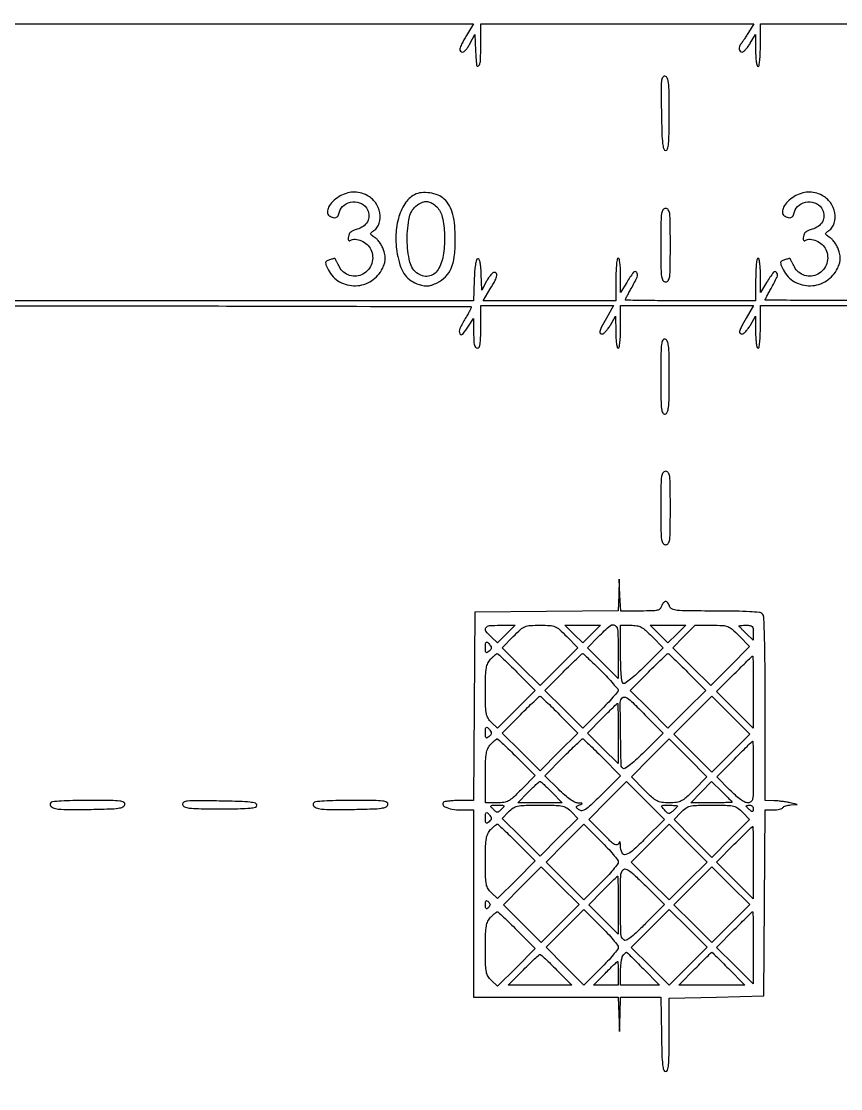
# Model space of a CAD drawing. Extents: x 0 to 836, y 5 to 589.
# Drawn here: x 299.92 to 329.17, y 392.15 to 430.28 of the extents above; entities that cross this region are included whole.
import ezdxf

# ---------------------------------------------------------------- set-up
doc = ezdxf.new("R2010")
doc.units = 0
doc.header["$MEASUREMENT"] = 0

msp = doc.modelspace()

# ---------------------------------------------------------------- linework, layer by layer
for points in [[(201.712326, 537.783562, -0.000001), (217.055896, 537.76491, -0.426088)], [(546.939, 229.3929, -0.000106), (546.943559, 250.949215, -0.000176), (546.957638, 269.095817, -0.000001), (546.976289, 285.583213, -0.415883)], [(836.0595, 588.6891), (420.497259, 588.710259, 0.000013), (261.145696, 588.714318, 0.000021), (126.989856, 588.708632), (4.934769, 588.698274, 0.19889), (4.878609, 588.675009, 0.198853), (4.855343, 588.618859), (4.83877, 516.273901, 0.000036), (4.826254, 436.744061, 0.000021), (4.8222, 342.282364), (4.8222, 95.946129), (4.469225, 95.920114, 0.031904), (4.160456, 95.877435, 0.315999), (4.075312, 95.787407, 0.415411), (4.137995, 95.703578, 0.035338), (4.43445, 95.6826), (4.8222, 95.6826), (4.8222, 50.2101), (4.8222, 4.7376), (420.462, 4.7376), (836.1018, 4.7376)], [(604.852986, 529.408162, -0.000002), (620.423836, 529.389509, -0.550615)], [(238.738155, 529.614638, -0.000002), (224.300981, 529.63329, -0.415836)], [(308.18842, 529.408162, -0.000002), (322.638019, 529.38951, -0.415836)], [(531.796111, 538.074638, -0.000002), (517.6951, 538.093291, -0.426056)], [(413.368417, 538.074638, -0.000002), (399.676779, 538.093291, -0.415815)], [(77.850638, 481.579418, -0.000002), (77.869294, 494.031443, -0.550517)], [(336.166934, 548.220763, -0.000002), (326.827688, 548.233536, -0.413812)], [(77.644162, 421.684687, -0.000002), (77.625507, 409.236574, -0.415775)], [(333.609652, 529.614638, -0.000003), (323.198363, 529.633296, -0.415688)], [(383.716206, 529.408162, -0.000003), (394.123716, 529.389504, -0.425916)], [(381.27946, 547.935135, -0.000004), (390.656104, 547.916048, -0.413615)], [(604.231838, 387.151416, -0.000003), (604.250494, 398.693431, -0.41574)], [(288.1476, 420.1236, -0.000214), (298.820162, 420.119041, -0.000356), (307.804163, 420.104962, -0.000005), (315.953334, 420.086299, -0.425768), (315.97836, 420.06015, -0.10382), (315.968277, 420.020412, -0.007062), (315.91527, 419.915933, -0.009869), (315.847321, 419.792545, -0.007234), (315.767293, 419.6583, 0.028609), (315.575405, 419.3027, 0.215036), (315.57279, 419.11608, 0.550574), (315.674054, 419.100296, 0.037328), (315.886667, 419.38335), (316.06275, 419.6583), (316.064175, 419.12955, 0.010038), (316.070293, 418.860914, 0.04885), (316.091588, 418.710313, 0.11021), (316.131013, 418.630261, 0.227201), (316.1925, 418.6008, 0.273642), (316.256523, 418.638675, 0.084509), (316.294725, 418.74885, 0.035355), (316.3146, 418.958614, 0.005946), (316.3194, 419.3622), (316.3194, 420.1236), (318.688923, 420.1236), (321.058447, 420.1236), (320.803923, 419.67261, 0.005105), (320.620646, 419.339971, 0.05887), (320.566009, 419.201486, 0.273209), (320.584116, 419.137367, 0.194915), (320.65515, 419.109228, 0.175744), (320.707463, 419.128667, 0.030637), (320.784651, 419.202762, 0.030019), (320.868311, 419.305257, 0.022931), (320.947505, 419.426478), (321.13411, 419.7429), (321.137855, 419.17185, 0.013372), (321.145273, 418.949161, 0.023366), (321.164941, 418.765649, 0.020491), (321.192116, 418.627675, 0.346819), (321.2262, 418.6008, 0.365646), (321.261797, 418.630849, 0.014491), (321.2873, 418.8123, 0.018502), (321.305156, 419.054279, 0.009164), (321.3108, 419.3622), (321.3108, 420.1236), (323.680323, 420.1236), (326.049847, 420.1236), (325.795323, 419.67261, 0.005091), (325.610838, 419.337802, 0.060859), (325.557268, 419.20045, 0.280946), (325.57685, 419.136573, 0.183407), (325.651071, 419.1084, 0.174943), (325.705125, 419.12791, 0.032609), (325.782967, 419.201592, 0.031428), (325.866743, 419.304178, 0.024173), (325.945228, 419.42565), (326.129113, 419.7429), (326.131057, 419.17185, 0.013289), (326.137752, 418.948571, 0.023467), (326.156796, 418.765198, 0.020767), (326.183509, 418.627735, 0.347374), (326.2176, 418.6008, 0.365646), (326.253197, 418.630849, 0.014491), (326.2787, 418.8123, 0.018502), (326.296556, 419.054279, 0.009164), (326.3022, 419.3622), (326.3022, 420.1236), (334.5507, 420.1236)], [(77.841889, 210.212758, -0.000002), (77.851786, 217.49274, -0.413814)], [(331.504846, 420.295219, -0.000645), (328.869546, 420.302689, -0.000017), (326.485206, 420.312601, -0.412987), (326.4714, 420.326465, -0.118776), (326.477032, 420.349839, -0.002401), (326.533229, 420.458395, -0.005535), (326.60122, 420.58478, -0.003675), (326.681881, 420.728315, 0.021224), (326.895186, 421.141167, 0.269191), (326.879826, 421.308626, 0.509183), (326.768371, 421.309905, 0.024444), (326.525592, 420.94845), (326.308802, 420.5889), (326.305501, 421.20225, 0.012164), (326.298325, 421.443731, 0.02208), (326.278963, 421.640287, 0.018882), (326.252083, 421.787916, 0.351751), (326.2176, 421.8156, 0.365646), (326.182003, 421.785551, 0.014491), (326.1565, 421.6041, 0.018502), (326.138644, 421.362121, 0.009164), (326.133, 421.0542), (326.133, 420.2928), (323.8065, 420.2928, -0.001356), (322.914403, 420.295219, -0.002261), (322.163409, 420.302689, -0.000206), (321.493598, 420.312657, -0.409741), (321.48, 420.326465, -0.118776), (321.485632, 420.349839, -0.002401), (321.541829, 420.458395, -0.005535), (321.60982, 420.58478, -0.003675), (321.690481, 420.728315, 0.022155), (321.902844, 421.141228, 0.273227), (321.885419, 421.310278, 0.502959), (321.770712, 421.310579, 0.025371), (321.527895, 420.94845), (321.312401, 420.5889), (321.3116, 421.20225, 0.012065), (321.305436, 421.444555, 0.0222), (321.286933, 421.640912, 0.01921), (321.260689, 421.787835, 0.352506), (321.2262, 421.8156, 0.365646), (321.190603, 421.785551, 0.014491), (321.1651, 421.6041, 0.018502), (321.147244, 421.362121, 0.009164), (321.1416, 421.0542), (321.1416, 420.2928), (318.774995, 420.2928), (316.40839, 420.2928), (316.659995, 420.719523, 0.009298), (316.834934, 421.029243, 0.065443), (316.896588, 421.190657, 0.236264), (316.877605, 421.271784, 0.222811), (316.800369, 421.308, 0.180386), (316.747043, 421.288114, 0.035725), (316.67372, 421.214808, 0.033672), (316.596253, 421.11222, 0.025766), (316.525419, 420.99075), (316.3617, 420.6735), (316.336554, 421.250268, 0.010182), (316.319638, 421.514494, 0.036329), (316.293175, 421.681742, 0.069509), (316.257272, 421.774766, 0.360342), (316.209654, 421.793341, 0.251947), (316.163154, 421.74416, 0.025187), (316.127691, 421.58052, 0.023026), (316.100159, 421.346293, 0.009412), (316.083456, 421.026223), (316.059013, 420.2928), (288.186606, 420.2928)], [(288.187705, 430.191), (316.06121, 430.191), (315.809605, 429.764277, 0.009298), (315.634666, 429.454557, 0.065443), (315.573012, 429.293143, 0.236264), (315.591995, 429.212016, 0.222811), (315.669231, 429.1758, 0.180386), (315.722557, 429.195686, 0.035725), (315.79588, 429.268992, 0.033672), (315.873347, 429.37158, 0.025766), (315.944181, 429.49305), (316.1079, 429.8103), (316.132915, 429.23925, 0.011581), (316.168423, 428.709586, 0.639683), (316.240092, 428.68403, 0.186785), (316.308703, 428.84371, 0.009128), (316.3194, 429.4296), (316.3194, 430.191), (321.1908, 430.191), (326.0622, 430.191), (325.872561, 429.87375, -0.004855), (325.794746, 429.746396, -0.005537), (325.717754, 429.626083, -0.005042), (325.65029, 429.525416, -0.030884), (325.611861, 429.47613, 0.094374), (325.555981, 429.382016, 0.116251), (325.54418, 429.280878, 0.159083), (325.578581, 429.206033, 0.211125), (325.64655, 429.176628, 0.175744), (325.698863, 429.196067, 0.030637), (325.776051, 429.270162, 0.030019), (325.859711, 429.372657, 0.022931), (325.938905, 429.493878), (326.12551, 429.8103), (326.129255, 429.23925, 0.013372), (326.136673, 429.016561, 0.023366), (326.156341, 428.833049, 0.020491), (326.183516, 428.695075, 0.346819), (326.2176, 428.6682, 0.365646), (326.253197, 428.698249, 0.014491), (326.2787, 428.8797, 0.018502), (326.296556, 429.121679, 0.009164), (326.3022, 429.4296), (326.3022, 430.191), (334.5507, 430.191)]]:
    msp.add_lwpolyline(points, format="xyb")
for points in [[(322.767968, 427.003973, 0.002999), (322.785108, 426.272297, 0.020579), (322.810498, 425.913118, 0.04165), (322.849244, 425.716917, 0.334881), (322.9182, 425.6649, 0.335246), (322.98638, 425.716403, 0.045119), (323.021901, 425.904407, 0.021179), (323.04082, 426.253066, 0.002964), (323.0451, 426.975041, 0.002588), (323.041075, 427.752599, 0.025348), (323.021058, 428.080145, 0.071206), (322.977845, 428.246672, 0.251212), (322.894868, 428.314115, 0.328399), (322.813238, 428.27525, 0.099142), (322.770947, 428.13567, 0.02635), (322.757222, 427.823013, 0.002151)], [(311.262825, 424.015078, 0.05724), (311.0396, 423.841159, 0.079312), (310.889094, 423.637432, 0.117294), (310.843668, 423.455323, 0.260038), (310.90981, 423.333637, 0.05749), (311.047269, 423.267361, 0.172685), (311.149925, 423.26814, 0.181409), (311.225757, 423.333122, 0.064459), (311.278863, 423.468177, -0.175745), (311.444553, 423.713595, -0.138244), (311.747577, 423.825677, -0.136796), (312.06695, 423.763467, -0.171396), (312.275057, 423.547566, -0.106441), (312.323413, 423.326598, -0.124181), (312.271683, 423.118582, -0.117926), (312.124224, 422.952342, -0.089777), (311.902356, 422.850225, 0.037174), (311.772205, 422.80614, 0.078838), (311.682182, 422.749919, 0.096747), (311.625405, 422.677109, 0.081497), (311.595836, 422.58376, 0.02891), (311.588774, 422.502164, 0.119365), (311.598981, 422.454057, 0.276238), (311.624207, 422.437346, 0.151038), (311.66135, 422.446979, -0.159397), (311.836698, 422.489414, -0.083857), (312.056439, 422.434236, -0.077814), (312.262022, 422.302853, -0.100804), (312.396395, 422.124581, -0.191519), (312.429301, 421.630601, -0.191007), (312.114074, 421.248202, -0.202782), (311.638763, 421.198695, -0.203787), (311.27347, 421.505395, 0.002093), (311.219892, 421.60971, 0.003032), (311.17163, 421.70135, 0.001553), (311.130015, 421.778641, 0.050235), (311.118023, 421.796267, 0.2614), (311.102178, 421.802262, 0.016535), (311.051413, 421.792879, 0.020895), (310.988857, 421.776397, 0.013728), (310.918309, 421.75248, 0.039093), (310.812559, 421.703665, 0.24682), (310.781272, 421.655515, 0.130591), (310.793623, 421.582445, 0.008927), (310.884877, 421.391112, 0.147626), (311.280049, 420.972007, 0.139204), (311.850738, 420.829312, 0.136262), (312.420528, 421.007113, 0.139495), (312.810956, 421.452025, 0.026915), (312.881926, 421.625047, 0.065692), (312.909811, 421.759677, 0.065092), (312.901943, 421.897675, 0.02604), (312.857046, 422.081913, 0.04112), (312.804115, 422.21706, 0.032659), (312.726095, 422.353079, 0.03366), (312.636412, 422.47023, 0.067627), (312.548653, 422.546442, -0.011292), (312.416036, 422.637681, -0.194404), (312.388532, 422.681398, -0.269165), (312.404017, 422.724043, -0.021404), (312.503153, 422.800005, 0.167484), (312.696732, 423.06668, 0.122146), (312.716255, 423.435234, 0.109855), (312.557514, 423.801468, 0.116958), (312.261369, 424.056068, 0.058259), (312.009573, 424.151093, 0.071498), (311.759767, 424.176593, 0.070868), (311.511141, 424.130701, 0.055932)], [(313.953139, 424.080731, 0.133039), (313.610129, 423.761062, 0.072917), (313.379271, 423.230639, 0.063285), (313.287476, 422.57225, 0.054258), (313.354788, 421.875299, 0.038109), (313.467029, 421.486249, 0.07364), (313.623166, 421.203184, 0.08606), (313.835715, 421.00596, 0.071427), (314.116075, 420.876121, 0.026842), (314.302801, 420.830935, 0.069755), (314.440697, 420.824799, 0.067582), (314.577501, 420.856798, 0.024029), (314.761854, 420.937535, 0.08301), (315.061712, 421.154549, 0.092798), (315.261009, 421.44989, 0.071312), (315.372971, 421.860549, 0.029806), (315.409858, 422.434392, 0.020525), (315.390203, 422.973443, 0.045555), (315.321311, 423.378327, 0.060037), (315.198412, 423.68646, 0.079457), (315.01396, 423.925094, 0.093169), (314.793839, 424.065685, 0.059297), (314.499542, 424.145277, 0.059632), (314.197133, 424.153308, 0.098591)], [(327.506025, 424.015078, 0.05724), (327.2828, 423.841159, 0.079312), (327.132294, 423.637432, 0.117294), (327.086868, 423.455323, 0.260038), (327.15301, 423.333637, 0.05749), (327.290469, 423.267361, 0.172685), (327.393125, 423.26814, 0.181409), (327.468957, 423.333122, 0.064459), (327.522063, 423.468177, -0.175745), (327.687753, 423.713595, -0.138244), (327.990777, 423.825677, -0.136796), (328.31015, 423.763467, -0.171396), (328.518257, 423.547566, -0.106441), (328.566613, 423.326598, -0.124181), (328.514883, 423.118582, -0.117926), (328.367424, 422.952342, -0.089777), (328.145556, 422.850225, 0.037174), (328.015405, 422.80614, 0.078838), (327.925382, 422.749919, 0.096747), (327.868605, 422.677109, 0.081497), (327.839036, 422.58376, 0.02891), (327.831974, 422.502164, 0.119365), (327.842181, 422.454057, 0.276238), (327.867407, 422.437346, 0.151038), (327.90455, 422.446979, -0.159397), (328.079898, 422.489414, -0.083857), (328.299639, 422.434236, -0.077814), (328.505222, 422.302853, -0.100804), (328.639595, 422.124581, -0.191519), (328.672501, 421.630601, -0.191007), (328.357274, 421.248202, -0.202782), (327.881963, 421.198695, -0.203787), (327.51667, 421.505395, 0.002093), (327.463092, 421.60971, 0.003032), (327.41483, 421.70135, 0.001553), (327.373215, 421.778641, 0.050235), (327.361223, 421.796267, 0.2614), (327.345378, 421.802262, 0.016535), (327.294613, 421.792879, 0.020895), (327.232057, 421.776397, 0.013728), (327.161509, 421.75248, 0.039093), (327.055759, 421.703665, 0.24682), (327.024472, 421.655515, 0.130591), (327.036823, 421.582445, 0.008927), (327.128077, 421.391112, 0.147626), (327.523249, 420.972007, 0.139204), (328.093938, 420.829312, 0.136262), (328.663728, 421.007113, 0.139495), (329.054156, 421.452025, 0.026915), (329.125126, 421.625047, 0.065692), (329.153011, 421.759677, 0.065092), (329.145143, 421.897675, 0.02604), (329.100246, 422.081913, 0.04112), (329.047315, 422.21706, 0.032659), (328.969295, 422.353079, 0.03366), (328.879612, 422.47023, 0.067627), (328.791853, 422.546442, -0.011292), (328.659236, 422.637681, -0.194404), (328.631732, 422.681398, -0.269165), (328.647217, 422.724043, -0.021404), (328.746353, 422.800005, 0.167484), (328.939932, 423.06668, 0.122146), (328.959455, 423.435234, 0.109855), (328.800714, 423.801468, 0.116958), (328.504569, 424.056068, 0.058259), (328.252773, 424.151093, 0.071498), (328.002967, 424.176593, 0.070868), (327.754341, 424.130701, 0.055932)], [(314.745333, 423.651158, -0.144075), (314.945134, 423.284745, -0.044146), (315.024437, 422.652623, -0.044375), (314.989311, 421.979324, -0.081718), (314.825595, 421.457276, -0.09631), (314.687649, 421.279164, -0.114296), (314.500536, 421.178837, -0.114637), (314.288814, 421.171151, -0.097318), (314.081081, 421.255574, -0.192896), (313.788369, 421.674696, -0.054774), (313.692095, 422.47924, -0.054766), (313.772926, 423.286759, -0.189883), (314.057312, 423.716606, -0.063398), (314.243019, 423.814325, -0.113636), (314.413019, 423.836803, -0.112269), (314.577141, 423.782698, -0.060914)], [(322.749, 422.2809, 0.00213), (322.752532, 421.451574, 0.02996), (322.772879, 421.154662, 0.116079), (322.823418, 421.020169, 0.250083), (322.9182, 420.9696, 0.250083), (323.012982, 421.020169, 0.116079), (323.063521, 421.154662, 0.02996), (323.083868, 421.451574, 0.00213), (323.0874, 422.2809, 0.00213), (323.083868, 423.110226, 0.02996), (323.063521, 423.407137, 0.116079), (323.012982, 423.541631, 0.250083), (322.9182, 423.5922, 0.250083), (322.823418, 423.541631, 0.116079), (322.772879, 423.407137, 0.02996), (322.752532, 423.110226, 0.00213)], [(322.749, 417.5856, 0.002216), (322.752656, 416.760681, 0.02535), (322.772001, 416.436244, 0.088793), (322.81576, 416.288181, 0.335991), (322.89705, 416.248105, 0.254832), (322.978632, 416.315342, 0.068159), (323.021097, 416.484215, 0.024934), (323.041038, 416.814043, 0.002632), (323.0451, 417.5856, 0.002632), (323.041038, 418.357157, 0.024934), (323.021097, 418.686985, 0.068159), (322.978632, 418.855858, 0.254832), (322.89705, 418.923095, 0.335991), (322.81576, 418.883019, 0.088793), (322.772001, 418.734956, 0.02535), (322.752656, 418.410519, 0.002216)], [(322.749, 412.8903, 0.00213), (322.752532, 412.060974, 0.02996), (322.772879, 411.764062, 0.116079), (322.823418, 411.629569, 0.250083), (322.9182, 411.579, 0.250083), (323.012982, 411.629569, 0.116079), (323.063521, 411.764062, 0.02996), (323.083868, 412.060974, 0.00213), (323.0874, 412.8903, 0.00213), (323.083868, 413.719626, 0.02996), (323.063521, 414.016537, 0.116079), (323.012982, 414.151031, 0.250083), (322.9182, 414.2016, 0.250083), (322.823418, 414.151031, 0.116079), (322.772879, 414.016537, 0.02996), (322.752532, 413.719626, 0.00213)], [(321.24277, 409.78249), (321.2262, 409.212681), (318.66705, 409.19029), (316.1079, 409.1679), (316.085779, 405.80505), (316.063659, 402.4422), (315.606248, 402.4422, 0.010368), (315.421134, 402.438361, 0.011601), (315.243163, 402.426835, 0.010957), (315.092467, 402.410225, 0.058745), (315.012533, 402.389895, 0.370926), (314.966962, 402.305275, 0.233828), (315.0416, 402.212176, 0.068812), (315.297248, 402.1336, 0.038703), (315.62145, 402.106491), (316.0656, 402.1038), (316.0656, 398.7621), (316.0656, 395.4204), (318.642194, 395.4204), (321.218787, 395.4204), (321.247984, 394.80705), (321.27718, 394.1937), (321.29399, 394.80705), (321.3108, 395.4204), (322.027752, 395.4204), (322.744704, 395.4204), (322.768002, 394.08795, 0.003018), (322.785123, 393.360108, 0.020677), (322.810513, 393.002608, 0.04193), (322.849284, 392.807398, 0.334423), (322.9182, 392.7555, 0.33533), (322.986388, 392.807024, 0.045065), (323.021903, 392.9952, 0.021161), (323.040821, 393.344152, 0.002961), (323.0451, 394.0668), (323.0451, 395.3781), (324.7371, 395.4204), (326.4291, 395.4627), (326.451232, 398.78325), (326.473364, 402.1038), (326.763489, 402.1038, 0.027008), (326.878394, 402.110011, 0.033566), (326.983749, 402.128651, 0.035661), (327.067143, 402.155688, 0.159435), (327.1059, 402.1884, -0.133104), (327.141422, 402.221663, -0.040525), (327.209701, 402.251089, -0.037378), (327.294864, 402.272943, -0.033144), (327.385843, 402.283009), (327.6135, 402.293019), (327.3597, 402.3576, 0.019789), (327.239821, 402.383101, 0.010035), (327.087262, 402.406151, 0.009952), (326.928628, 402.423668, 0.014636), (326.78865, 402.432191), (326.4714, 402.4422), (326.4714, 405.72468, 0.001504), (326.466591, 407.323264, 0.005994), (326.448942, 408.303468, 0.003741), (326.423297, 408.987498, 0.187254), (326.36988, 409.10868, 0.172296), (326.266059, 409.158085, 0.010659), (325.920632, 409.186333, 0.011441), (325.425949, 409.204842, 0.003629), (324.687747, 409.2102, -0.00182), (323.691819, 409.213826, -0.024124), (323.325114, 409.234206, -0.07965), (323.144724, 409.28272, -0.227121), (323.062887, 409.3794, 0.052304), (323.038506, 409.444117, 0.06074), (323.002134, 409.498898, 0.070566), (322.9599, 409.536121, 0.146417), (322.9182, 409.5486, 0.146417), (322.8765, 409.536121, 0.070566), (322.834266, 409.498898, 0.06074), (322.797894, 409.444117, 0.052304), (322.773513, 409.3794, -0.144184), (322.718828, 409.28862, -0.130797), (322.621619, 409.23775, -0.049689), (322.437453, 409.215039, -0.00585), (322.023898, 409.2102), (321.318531, 409.2102), (321.288935, 409.78125), (321.25934, 410.3523)], [(317.230014, 408.389334), (316.916749, 408.076069), (316.702674, 408.277181, -0.038206), (316.50575, 408.492749, -0.336552), (316.503985, 408.613901, -0.217111), (316.635496, 408.687202, -0.020228), (317.01594, 408.7026), (317.54328, 408.7026)], [(319.388872, 408.29831), (319.787083, 407.894019), (319.110742, 407.221644), (318.4344, 406.549269), (317.758058, 407.221644), (317.081717, 407.894019), (317.479928, 408.29831, -0.013397), (317.742709, 408.55118, -0.084884), (317.898336, 408.650937, -0.086296), (318.077209, 408.692536, -0.014084), (318.4344, 408.7026, -0.014084), (318.791591, 408.692536, -0.086296), (318.970464, 408.650937, -0.084884), (319.126091, 408.55118, -0.013397)], [(321.2262, 407.753294), (321.2262, 406.803988), (320.67653, 407.348772), (320.126861, 407.893556), (320.5253, 408.298078, -0.02039), (320.940715, 408.686788, -0.357158), (321.112756, 408.69115, -0.220788), (321.21093, 408.500472, -0.010217)], [(322.434472, 408.29831), (322.832683, 407.894019), (322.165132, 407.230384, -0.010133), (321.897391, 406.974789, -0.017367), (321.662727, 406.774231, -0.012095), (321.467985, 406.626717, -0.303227), (321.404191, 406.624467, -0.223474), (321.362406, 406.688594, -0.012637), (321.335114, 406.930159, -0.015219), (321.31654, 407.256859, -0.006589), (321.3108, 407.692393), (321.3108, 408.7026), (321.67353, 408.7026, -0.038328), (321.887093, 408.686205, -0.083981), (322.042223, 408.634658, -0.062265), (322.198779, 408.524597, -0.013966)], [(325.542234, 408.320439), (325.917296, 407.938278), (325.222122, 407.243104), (324.526948, 406.54793), (323.849932, 407.220974), (323.172917, 407.894019), (323.571128, 408.29831), (323.969339, 408.7026), (324.568255, 408.7026, -0.011492), (324.956218, 408.693682, -0.082171), (325.139119, 408.65471, -0.090217), (325.292475, 408.55987, -0.015243)], [(326.0484, 408.432972), (326.0484, 408.163344), (325.7946, 408.4065, -0.005081), (325.697327, 408.501608, -0.007831), (325.615354, 408.586005, -0.003317), (325.547398, 408.659165, -0.187632), (325.5408, 408.676128, -0.37258), (325.549916, 408.686663, -0.01007), (325.615354, 408.694824, -0.016197), (325.69729, 408.700695, -0.009786), (325.7946, 408.7026, -0.031162), (325.939258, 408.693575, -0.174494), (326.007342, 408.658981, -0.163634), (326.04017, 408.587546, -0.026602)], [(316.648484, 407.994725, -0.059704), (316.688213, 407.933211, -0.150414), (316.69639, 407.881088, -0.137756), (316.673947, 407.830394, -0.046911), (316.616543, 407.772866, -0.036154), (316.546704, 407.72296, -0.332293), (316.511824, 407.726229, -0.195984), (316.492354, 407.766675, -0.015399), (316.4886, 407.888541, -0.012803), (316.492823, 408.053433, -0.237665), (316.517871, 408.097395, -0.358351), (316.559192, 408.093168, -0.021987)], [(317.611591, 407.029821), (318.265313, 406.372243), (317.590742, 405.701628), (316.91617, 405.031013), (316.702385, 405.231853, -0.064427), (316.580669, 405.37995, -0.093436), (316.519164, 405.53716, -0.0422), (316.493788, 405.784481, -0.004474), (316.4886, 406.364244, -0.00506), (316.494134, 406.911067, -0.035391), (316.518372, 407.176714, -0.073199), (316.572327, 407.346388, -0.075184), (316.672547, 407.491597, -0.012768), (316.746699, 407.566596, -0.017529), (316.817349, 407.629883, -0.014321), (316.878311, 407.677862, -0.160904), (316.907182, 407.6874, -0.188109), (316.940667, 407.67434, -0.00182), (317.135011, 407.494236, -0.005703), (317.357352, 407.281879, -0.003625)], [(320.614967, 407.072061, -0.006424), (320.849198, 406.830117, -0.00965), (321.04665, 406.612588, -0.005048), (321.206775, 406.425411, -0.176181), (321.2262, 406.371993, -0.178485), (321.206485, 406.318524, -0.004832), (321.039796, 406.126994, -0.009458), (320.834811, 405.904626, -0.006272), (320.591633, 405.656934), (319.957067, 405.026602), (319.280277, 405.699423), (318.603487, 406.372243), (319.257209, 407.029821, -0.003319), (319.511145, 407.281887, -0.005248), (319.73253, 407.494236, -0.001546), (319.926514, 407.675307, -0.189182), (319.957333, 407.6874, -0.188482), (319.988023, 407.675405, -0.00175), (320.169654, 407.506644, -0.005591), (320.377323, 407.30793, -0.003549)], [(323.702791, 407.029821), (324.356513, 406.372243), (323.679657, 405.699356), (323.0028, 405.026469), (322.325943, 405.699356), (321.649087, 406.372243), (322.302809, 407.029821, -0.00331), (322.556735, 407.281887, -0.005234), (322.778091, 407.494236, -0.001538), (322.972065, 407.675337, -0.189215), (323.0028, 407.6874, -0.189215), (323.033535, 407.675337, -0.001538), (323.227509, 407.494236, -0.005234), (323.448865, 407.281887, -0.00331)], [(326.0484, 406.313332), (326.0484, 405.023865), (325.394152, 405.678112), (324.739904, 406.33236), (325.370885, 406.96758, -0.001726), (325.614468, 407.211113, -0.0028), (325.82335, 407.416204, -0.000445), (326.009246, 407.596373, -0.194619), (326.025133, 407.6028, -0.408565), (326.034662, 407.593453, -0.00032), (326.041565, 407.224019, -0.00282), (326.046728, 406.807778, -0.001691)], [(319.134391, 405.507021), (319.788113, 404.849443), (319.111257, 404.176556), (318.4344, 403.503669), (317.757543, 404.176556), (317.080687, 404.849443), (317.734409, 405.507021, -0.00331), (317.988335, 405.759087, -0.005234), (318.209691, 405.971436, -0.001538), (318.403665, 406.152537, -0.189215), (318.4344, 406.1646, -0.189215), (318.465135, 406.152537, -0.001538), (318.659109, 405.971436, -0.005234), (318.880465, 405.759087, -0.00331)], [(322.179991, 405.507021), (322.833713, 404.849443), (322.165647, 404.185296, -0.010125), (321.8977, 403.929496, -0.017355), (321.662872, 403.728774, -0.01208), (321.467993, 403.581122, -0.303266), (321.404191, 403.578867, -0.253572), (321.331643, 403.705415, -0.002312), (321.309999, 404.829799, -0.002687), (321.299689, 405.944316, -0.19992), (321.3672, 406.1082, -0.231832), (321.455448, 406.138406, -0.128452), (321.563521, 406.095072, -0.035055), (321.7421, 405.942532, -0.002834)], [(321.2262, 404.834594), (321.2262, 403.758388), (320.676216, 404.303483), (320.126232, 404.848578), (320.652622, 405.379689, -0.002097), (320.856124, 405.583301, -0.003383), (321.031316, 405.754786, -0.000647), (321.186606, 405.90436, -0.193708), (321.202606, 405.9108, -0.407257), (321.212255, 405.901378, -0.000473), (321.219269, 405.594664, -0.003426), (321.224504, 405.247264, -0.002054)], [(316.648484, 404.949125, -0.059704), (316.688213, 404.887611, -0.150414), (316.69639, 404.835488, -0.137756), (316.673947, 404.784794, -0.046911), (316.616543, 404.727266, -0.036154), (316.546704, 404.67736, -0.332293), (316.511824, 404.680629, -0.195984), (316.492354, 404.721075, -0.015399), (316.4886, 404.842941, -0.012803), (316.492823, 405.007833, -0.237665), (316.517871, 405.051795, -0.358351), (316.559192, 405.047568, -0.021987)], [(317.607445, 403.988367), (318.264733, 403.334934), (317.781165, 402.846267, -0.009621), (317.48017, 402.553582, -0.06236), (317.309244, 402.429585, -0.092282), (317.142279, 402.37444, -0.033752), (316.893098, 402.3576), (316.4886, 402.3576), (316.4886, 403.303897, -0.004923), (316.494082, 403.860671, -0.035014), (316.518238, 404.129275, -0.073111), (316.572164, 404.300177, -0.075789), (316.672547, 404.445997, -0.011808), (316.74642, 404.521001, -0.016449), (316.816216, 404.584283, -0.012867), (316.876309, 404.632665, -0.164491), (316.903325, 404.6418, -0.187612), (316.93448, 404.629683, -0.001564), (317.129478, 404.449854, -0.005263), (317.352112, 404.238842, -0.003331)], [(320.657191, 403.984221), (321.310913, 403.326643), (320.638884, 402.658556, -0.004879), (320.24716, 402.276657, -0.041502), (320.056341, 402.122354, -0.120069), (319.931664, 402.075705, -0.205774), (319.826926, 402.1066, -0.016697), (319.745875, 402.178569, -0.229645), (319.732413, 402.214353, -0.260712), (319.752912, 402.244207, -0.021032), (319.843248, 402.28422, 0.010394), (319.928162, 402.31969, 0.488787), (319.932105, 402.335461, 0.217644), (319.909812, 402.347009, 0.00523), (319.790453, 402.351654, -0.112277), (319.670904, 402.382442, -0.034088), (319.509751, 402.47988, -0.027685), (319.316567, 402.632092, -0.014369), (319.092114, 402.841787), (318.602822, 403.325974), (319.256876, 403.983887, -0.003308), (319.51093, 404.236081, -0.005231), (319.732394, 404.448538, -0.001536), (319.926464, 404.629736, -0.189221), (319.9572, 404.6418, -0.189215), (319.987935, 404.629737, -0.001538), (320.181909, 404.448636, -0.005234), (320.403265, 404.236287, -0.00331)], [(323.934517, 402.824032, -0.010317), (323.644336, 402.54208, -0.066946), (323.478448, 402.424479, -0.092454), (323.310471, 402.372773, -0.028565), (323.0451, 402.3576, -0.028539), (322.779777, 402.372756, -0.092408), (322.611846, 402.424412, -0.06699), (322.446068, 402.541886, -0.010345), (322.156349, 402.823357), (321.696378, 403.289114), (322.369424, 403.966131), (323.04247, 404.643148), (323.718813, 403.966805), (324.395155, 403.290463)], [(326.0484, 403.4574, -0.002341), (326.045007, 402.732773, -0.041165), (326.023534, 402.499122, -0.176207), (325.965074, 402.397672, -0.176602), (325.85516, 402.3576, -0.122705), (325.745699, 402.384873, -0.032765), (325.591799, 402.480056, -0.027649), (325.40878, 402.626453, -0.015422), (325.202015, 402.82329), (324.74211, 403.28898), (325.371987, 403.92309, -0.001729), (325.615148, 404.166197, -0.002805), (325.823673, 404.37093, -0.000446), (326.009247, 404.550773, -0.194609), (326.025133, 404.5572, -0.407518), (326.034651, 404.547897, -0.00044), (326.041565, 404.234134, -0.003306), (326.046728, 403.879118, -0.001982)], [(318.8574, 402.7383), (319.231029, 402.3576), (318.4344, 402.3576), (317.637771, 402.3576), (318.0114, 402.7383, -0.006166), (318.158159, 402.884194, -0.009324), (318.289778, 403.007169, -0.004679), (318.403234, 403.107374, -0.180446), (318.4344, 403.119, -0.180446), (318.465566, 403.107374, -0.004679), (318.579022, 403.007169, -0.009324), (318.710641, 402.884194, -0.006166)], [(322.202791, 401.092313, -0.011982), (321.735412, 400.644182, -0.112991), (321.495173, 400.508099, -0.379099), (321.361416, 400.57015, -0.096541), (321.304854, 400.824009, 0.007228), (321.300109, 400.939111, 0.169319), (321.287844, 400.968854, 0.532151), (321.270721, 400.966548, 0.020559), (321.239893, 400.8971, -0.269313), (321.182447, 400.851775, -0.179593), (321.098382, 400.870004, -0.049201), (320.955761, 400.982361, -0.006265), (320.677107, 401.256985), (320.173335, 401.766069), (320.846502, 402.443208), (321.51967, 403.120348), (322.19647, 402.443548), (322.87327, 401.766748)], [(325.287, 402.382286, -0.403157), (325.277322, 402.372234, -0.0011), (325.07059, 402.364851, -0.005234), (324.832776, 402.359374, -0.00314), (324.550286, 402.3576), (323.813571, 402.3576), (324.187364, 402.738467), (324.561156, 403.119333), (324.924078, 402.763152, -0.00324), (325.063196, 402.624837, -0.005133), (325.180392, 402.504348, -0.001471), (325.2805, 402.398669, -0.191126)], [(300.959944, 402.350229, 0.362859), (300.977241, 402.229753, 0.142614), (301.139829, 402.151472, 0.039903), (301.534733, 402.117573, 0.006123), (302.323613, 402.122605, 0.002888), (303.057283, 402.14051, 0.025518), (303.380186, 402.166788, 0.067043), (303.547179, 402.212307, 0.250335), (303.613391, 402.29415, 0.329521), (303.574582, 402.375108, 0.093362), (303.432785, 402.419122, 0.026378), (303.120524, 402.438521, 0.002325), (302.329296, 402.4422, 0.004799), (301.756543, 402.436703, 0.011967), (301.338282, 402.418652, 0.008478), (301.027465, 402.392476, 0.233154)], [(305.675485, 402.296332, 0.251212), (305.742928, 402.213355, 0.071206), (305.909455, 402.170142, 0.025348), (306.237001, 402.150125, 0.002588), (307.014559, 402.1461, 0.002964), (307.736534, 402.15038, 0.021179), (308.085193, 402.169299, 0.045119), (308.273197, 402.20482, 0.335246), (308.3247, 402.273, 0.334881), (308.272683, 402.341956, 0.04165), (308.076482, 402.380702, 0.020579), (307.717303, 402.406092, 0.002999), (306.985627, 402.423232, 0.002151), (306.166587, 402.433978, 0.02635), (305.85393, 402.420253, 0.099142), (305.71435, 402.377962, 0.328399)], [(310.350544, 402.350229, 0.362859), (310.367841, 402.229753, 0.142614), (310.530429, 402.151472, 0.039903), (310.925333, 402.117573, 0.006123), (311.714213, 402.122605, 0.002888), (312.447883, 402.14051, 0.025518), (312.770786, 402.166788, 0.067043), (312.937779, 402.212307, 0.250335), (313.003991, 402.29415, 0.329521), (312.965182, 402.375108, 0.093362), (312.823385, 402.419122, 0.026378), (312.511124, 402.438521, 0.002325), (311.719896, 402.4422, 0.004799), (311.147143, 402.436703, 0.011967), (310.728882, 402.418652, 0.008478), (310.418065, 402.392476, 0.233154)], [(317.056629, 402.127971, -0.022892), (316.965326, 402.044667, -0.175223), (316.9116, 402.025243, -0.175223), (316.857874, 402.044667, -0.022892), (316.766571, 402.127971, -0.019588), (316.683653, 402.217654, -0.39145), (316.684993, 402.25185, -0.191737), (316.728233, 402.270465, -0.006912), (316.9116, 402.273, -0.006912), (317.094967, 402.270465, -0.191737), (317.138207, 402.25185, -0.39145), (317.139547, 402.217654, -0.019588)], [(319.559374, 402.037075), (319.785405, 401.80115), (319.109902, 401.12961), (318.4344, 400.458069), (317.758898, 401.12961), (317.083395, 401.80115), (317.309426, 402.037075, -0.051392), (317.471141, 402.174429, -0.098998), (317.626781, 402.240981, -0.047066), (317.86282, 402.267686, -0.004649), (318.4344, 402.273, -0.004649), (319.00598, 402.267686, -0.047066), (319.242019, 402.240981, -0.098998), (319.397659, 402.174429, -0.051392)], [(323.3412, 402.243812, -0.177618), (323.334854, 402.22651, -0.009495), (323.295531, 402.181868, -0.013916), (323.245297, 402.129953, -0.009614), (323.185732, 402.073927, -0.027036), (323.08902, 401.995479, -0.182373), (323.03052, 401.979499, -0.165425), (322.972859, 402.005387, -0.021342), (322.87652, 402.103115, -0.014799), (322.782222, 402.213723, -0.369991), (322.783421, 402.250746, -0.204153), (322.826902, 402.270525, -0.006034), (323.031988, 402.273, -0.008855), (323.150546, 402.2709, -0.014676), (323.250369, 402.264426, -0.008343), (323.330949, 402.255461, -0.377347)], [(325.66999, 402.016809), (325.915437, 401.760619), (325.240354, 401.085535), (324.56527, 400.410452), (323.893469, 401.086217), (323.221668, 401.761981), (323.466462, 402.01749, -0.042515), (323.638389, 402.168841, -0.102585), (323.791481, 402.239498, -0.052039), (324.01612, 402.267488, -0.004995), (324.5679, 402.273, -0.004992), (325.120044, 402.267488, -0.052156), (325.344539, 402.239465, -0.102707), (325.497644, 402.168673, -0.04228)], [(326.0484, 402.135741, -0.035496), (326.043516, 402.067026, -0.304492), (326.023924, 402.045269, -0.217533), (325.990107, 402.051486, -0.020633), (325.9215, 402.1038, -0.013852), (325.872893, 402.146468, -0.019119), (325.831877, 402.187563, -0.016008), (325.800907, 402.22329, -0.172217), (325.7946, 402.241059, -0.294983), (325.802589, 402.253422, -0.044235), (325.831877, 402.263617, -0.037907), (325.872868, 402.270688, -0.023761), (325.9215, 402.273, -0.107348), (325.969916, 402.262484, -0.099536), (326.011123, 402.23268, -0.095788), (326.038751, 402.188141, -0.091307)], [(316.648484, 401.903525, -0.059704), (316.688213, 401.842011, -0.150414), (316.69639, 401.789888, -0.137756), (316.673947, 401.739194, -0.046911), (316.616543, 401.681666, -0.036154), (316.546704, 401.63176, -0.332293), (316.511824, 401.635029, -0.195984), (316.492354, 401.675475, -0.015399), (316.4886, 401.797341, -0.012803), (316.492823, 401.962233, -0.237665), (316.517871, 402.006195, -0.358351), (316.559192, 402.001968, -0.021987)], [(317.611591, 400.938621), (318.265313, 400.281043), (317.590742, 399.610428), (316.91617, 398.939813), (316.702385, 399.140653, -0.064427), (316.580669, 399.28875, -0.093436), (316.519164, 399.44596, -0.0422), (316.493788, 399.693281, -0.004474), (316.4886, 400.273044, -0.00506), (316.494134, 400.819867, -0.035391), (316.518372, 401.085514, -0.073199), (316.572327, 401.255188, -0.075184), (316.672547, 401.400397, -0.012768), (316.746699, 401.475396, -0.017529), (316.817349, 401.538683, -0.014321), (316.878311, 401.586662, -0.160904), (316.907182, 401.5962, -0.188109), (316.940667, 401.58314, -0.00182), (317.135011, 401.403036, -0.005703), (317.357352, 401.190679, -0.003625)], [(321.2262, 400.2426, -0.164341), (321.199853, 400.164606, -0.010142), (321.045445, 399.970437, -0.014181), (320.846598, 399.743934, -0.009979), (320.610863, 399.500235), (319.995526, 398.889005), (319.322698, 399.565802), (318.649869, 400.2426), (319.322698, 400.919398), (319.995526, 401.596195), (320.610863, 400.984965, -0.009979), (320.846598, 400.741266, -0.014181), (321.045445, 400.514763, -0.010142), (321.199853, 400.320594, -0.164341)], [(326.0484, 400.222132), (326.0484, 398.932665), (325.394152, 399.586912), (324.739904, 400.24116), (325.370885, 400.87638, -0.001726), (325.614468, 401.119913, -0.0028), (325.82335, 401.325004, -0.000445), (326.009246, 401.505173, -0.194619), (326.025133, 401.5116, -0.408565), (326.034662, 401.502253, -0.00032), (326.041565, 401.132819, -0.00282), (326.046728, 400.716578, -0.001691)], [(322.202791, 398.046713, -0.006599), (321.862003, 397.712845, -0.03032), (321.650735, 397.534419, -0.056996), (321.508876, 397.451904, -0.283685), (321.421556, 397.464198, -0.2161), (321.319858, 397.673437, -0.00595), (321.304455, 398.709576, -0.006356), (321.314505, 399.740633, -0.193082), (321.414115, 399.973675, -0.29672), (321.498972, 399.991629, -0.066543), (321.635059, 399.917059, -0.03168), (321.84351, 399.742372, -0.00614), (322.19535, 399.399068), (322.87327, 398.721148)], [(321.2262, 398.699496), (321.2262, 397.663992), (320.699202, 398.19099), (320.172204, 398.717988), (320.675404, 399.226494, -0.002213), (320.870028, 399.421438, -0.003562), (321.037779, 399.585626, -0.000717), (321.1863, 399.728525, -0.193532), (321.202402, 399.735, -0.406894), (321.21213, 399.725512, -0.000519), (321.219209, 399.430821, -0.003591), (321.22449, 399.096559, -0.002154)], [(316.59012, 398.61828, -0.051663), (316.53946, 398.577132, -0.354955), (316.50975, 398.58021, -0.180052), (316.492295, 398.618358, -0.018208), (316.4886, 398.7198, -0.018208), (316.492295, 398.821242, -0.180052), (316.50975, 398.85939, -0.354955), (316.53946, 398.862468, -0.051663), (316.59012, 398.82132, -0.049631), (316.635346, 398.766098, -0.147822), (316.64934, 398.7198, -0.147822), (316.635346, 398.673502, -0.049631)], [(317.611591, 397.808421), (318.265313, 397.150843), (317.590742, 396.480228), (316.91617, 395.809613), (316.702385, 396.010453, -0.064427), (316.580669, 396.15855, -0.093436), (316.519164, 396.31576, -0.0422), (316.493788, 396.563081, -0.004474), (316.4886, 397.142844, -0.00506), (316.494134, 397.689667, -0.035391), (316.518372, 397.955314, -0.073199), (316.572327, 398.124988, -0.075184), (316.672547, 398.270197, -0.012768), (316.746699, 398.345196, -0.017529), (316.817349, 398.408483, -0.014321), (316.878311, 398.456462, -0.160904), (316.907182, 398.466, -0.188109), (316.940667, 398.45294, -0.00182), (317.135011, 398.272836, -0.005703), (317.357352, 398.060479, -0.003625)], [(321.2262, 397.197, -0.164341), (321.199853, 397.119006, -0.010142), (321.045445, 396.924837, -0.014181), (320.846598, 396.698334, -0.009979), (320.610863, 396.454635), (319.995526, 395.843405), (319.322698, 396.520202), (318.649869, 397.197), (319.322698, 397.873798), (319.995526, 398.550595), (320.610863, 397.939365, -0.009979), (320.846598, 397.695666, -0.014181), (321.045445, 397.469163, -0.010142), (321.199853, 397.274994, -0.164341)], [(326.0484, 397.176532), (326.0484, 395.887065), (325.394152, 396.541312), (324.739904, 397.19556), (325.370885, 397.83078, -0.001726), (325.614468, 398.074313, -0.0028), (325.82335, 398.279404, -0.000445), (326.009246, 398.459573, -0.194619), (326.025133, 398.466, -0.408565), (326.034662, 398.456653, -0.00032), (326.041565, 398.087219, -0.00282), (326.046728, 397.670978, -0.001691)], [(319.0266, 396.3933), (319.571612, 395.8434), (318.4344, 395.8434), (317.297188, 395.8434), (317.8422, 396.3933, -0.004046), (318.05451, 396.604075, -0.006325), (318.240976, 396.781667, -0.002225), (318.40347, 396.931213, -0.187004), (318.4344, 396.9432, -0.187004), (318.46533, 396.931213, -0.002225), (318.627824, 396.781667, -0.006325), (318.81429, 396.604075, -0.004046)], [(322.1145, 396.4356), (322.702162, 395.8434), (322.006481, 395.8434), (321.3108, 395.8434), (321.3108, 396.33408, -0.019046), (321.318242, 396.529386, -0.023405), (321.340622, 396.710444, -0.022776), (321.372865, 396.857868, -0.13189), (321.41232, 396.92628, -0.002994), (321.451705, 396.965196, -0.004757), (321.485928, 396.997978, -0.001278), (321.515994, 397.026091, -0.189543), (321.520339, 397.0278, -0.198439), (321.524868, 397.025929, -0.000042), (321.697555, 396.853841, -0.000857), (321.888705, 396.662668, -0.000518)], [(325.1601, 396.4356), (325.747762, 395.8434), (324.5679, 395.8434), (323.388038, 395.8434), (323.9757, 396.4356, -0.000362), (324.201357, 396.662671, -0.0006), (324.392069, 396.853841, -0.00002), (324.564729, 397.026487, -0.198891), (324.5679, 397.0278, -0.198891), (324.571071, 397.026487, -0.00002), (324.743731, 396.853841, -0.0006), (324.934443, 396.662671, -0.000362)], [(321.2262, 396.2664), (321.2262, 395.8434), (320.78523, 395.8434), (320.344261, 395.8434), (320.7609, 396.2664, -0.002731), (320.922372, 396.428556, -0.004361), (321.062299, 396.565144, -0.001068), (321.185569, 396.682886, -0.192405), (321.20187, 396.6894, -0.393782), (321.211693, 396.680244, -0.003201), (321.219053, 396.565144, -0.008972), (321.224451, 396.428595, -0.005392)]]:
    msp.add_lwpolyline(points, format="xyb", close=True)
for points in [[(320.27304, 408.38676), (319.9572, 408.07092), (319.64136, 408.38676), (319.32552, 408.7026), (319.9572, 408.7026), (320.58888, 408.7026)], [(323.31864, 408.38676), (323.0028, 408.07092), (322.68696, 408.38676), (322.37112, 408.7026), (323.0028, 408.7026), (323.63448, 408.7026)], [(325.2447, 404.1342), (324.57053, 403.456052), (323.89373, 404.132852), (323.21693, 404.809652), (323.8911, 405.4878), (324.56527, 406.165948), (325.24207, 405.489148), (325.91887, 404.812348)], [(323.7219, 399.5658), (323.04773, 398.887652), (322.37093, 399.564452), (321.69413, 400.241252), (322.3683, 400.9194), (323.04247, 401.597548), (323.71927, 400.920748), (324.39607, 400.243948)], [(319.1535, 398.043), (318.47933, 397.364852), (317.80253, 398.041652), (317.12573, 398.718452), (317.7999, 399.3966), (318.47407, 400.074748), (319.15087, 399.397948), (319.82767, 398.721148)], [(325.2447, 398.043), (324.57053, 397.364852), (323.89373, 398.041652), (323.21693, 398.718452), (323.8911, 399.3966), (324.56527, 400.074748), (325.24207, 399.397948), (325.91887, 398.721148)], [(323.7219, 396.5202), (323.04773, 395.842052), (322.37093, 396.518852), (321.69413, 397.195652), (322.3683, 397.8738), (323.04247, 398.551948), (323.71927, 397.875148), (324.39607, 397.198348)]]:
    msp.add_lwpolyline(points, close=True)

doc.saveas('drawing.dxf')
